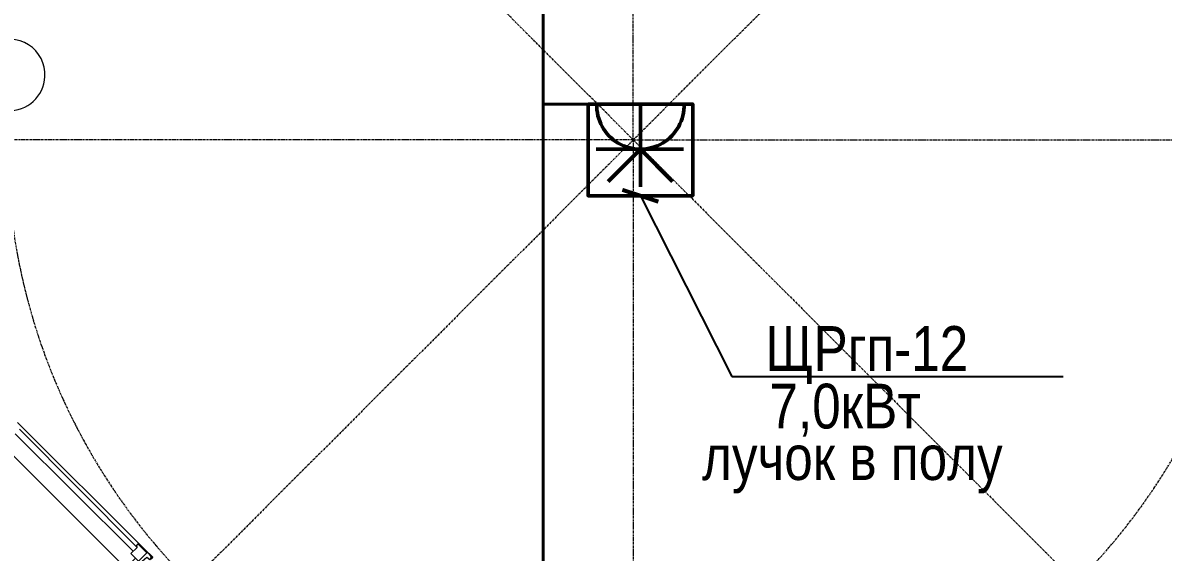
# Model space of a CAD drawing. Header units: millimetres. Extents: x 223 to 147055, y -17460 to 24540.
# Drawn here: x 132053 to 138425, y 4495 to 7452 of the extents above; entities that cross this region are included whole.
import ezdxf

# ---------------------------------------------------------------- set-up
doc = ezdxf.new("R2010")
doc.units = ezdxf.units.MM
doc.linetypes.add('ADSK_Линия сетки', pattern=[21, 12, -3, 3, -3])
for name, color, linetype, lineweight in [('A-ANNO-DIMS', 7, 'Continuous', 9), ('S-GRID', 7, 'Continuous', 9), ('S-GRID-IDEN', 7, 'Continuous', 9), ('Освещение', 1, 'Continuous', 50), ('раб осв', 7, 'Continuous', 40), ('Эл-свет раб.', 5, 'Continuous', 50), ('ЭОМ', 7, 'Continuous', 40)]:
    doc.layers.add(name, color=color, linetype=linetype, lineweight=lineweight)
for name, color, linetype in [('PDF _A-ANNO-DIMS', 7, 'Continuous'), ('PDF _A-AREA', 7, 'Continuous'), ('PDF _A-DETL', 7, 'Continuous'), ('PDF _A-FLOR', 7, 'Continuous'), ('PDF _A-GLAZ-CWMG', 7, 'Continuous'), ('PDF _I-WALL', 7, 'Continuous')]:
    doc.layers.add(name, color=color, linetype=linetype)
doc.styles.add('GOST Common_I_6', font='ARIALN.TTF', dxfattribs={"height": 125})
doc.styles.add('STYLE1', font='ARIALN.TTF', dxfattribs={"height": 250})
doc.styles.add('ГОСТ 2.304', font='ARIALN.TTF', dxfattribs={"width": 0.85})
doc.dimstyles.new('Диагональ_-_Gost_2_5мм', dxfattribs={"dimscale": 304.8, "dimtxt": 125.714375, "dimasz": 0.492126, "dimexe": 0.393701, "dimexo": 0.246063, "dimgap": 0.287073, "dimtad": 1, "dimdec": 0, "dimzin": 0, "dimdsep": 46, "dimtxsty": 'GOST Common_I_6', "dimsah": 1, "dimcen": 0.09, "dimdle": 0.393701, "dimazin": 0, "dimtfac": 1, "dimtdec": 4, "dimtix": 1, "dimtmove": 0, "dimatfit": 3, "dimfxl": 1, "dimtvp": 1, "dimtfill": 1, "dimtolj": 1, "dimtzin": 0, "dimarcsym": 2})
doc.dimstyles.new('СПДС', dxfattribs={"dimscale": 100, "dimtxt": 2.5, "dimasz": 2.5, "dimexe": 1.25, "dimexo": 0.625, "dimtad": 1, "dimdec": 0, "dimrnd": 0.001, "dimtxsty": 'ГОСТ 2.304', "dimblk": 'OBLIQUE', "dimcen": 2.5, "dimdle": 2, "dimadec": 0, "dimazin": 2, "dimtfac": 0.75, "dimtdec": 0, "dimtmove": 1, "dimatfit": 3, "dimfxl": 1, "dimtolj": 1, "dimarcsym": 1})

# ---------------------------------------------------------------- blocks, each defined once
blk = doc.blocks.new('*D333')
at = {"layer": 'A-ANNO-DIMS', "color": 0, "lineweight": -2, "transparency": 16777216}
for p, q in [((81110.1, 24600.2), (81311.7, 24398.7)), ((78830.9, 19097.7), (79115.9, 19097.7))]:
    blk.add_line(p, q, dxfattribs=at)
blk.add_arc((86612.7, 19097.7), 7616.7, 136.12837, 178.87163, dxfattribs=at)
at = {"layer": 'A-ANNO-DIMS', "color": 0, "transparency": 16777216}
for points in [[(81104, 24393.9), (81139.7, 24358.9), (81226.8, 24483.5)], [(79022.4, 19247.4), (78972.4, 19247.9), (78995.9, 19097.7)]]:
    blk.add_solid(points, dxfattribs=at)
at = {"layer": 'Defpoints', "color": 0, "transparency": 16777216}
for p in [(81057.1, 24653.2), (80016.4, 22906), (78755.9, 19097.7), (86612.7, 19097.7)]:
    blk.add_point(p, dxfattribs=at)
at = {"layer": 'A-ANNO-DIMS', "color": 0, "transparency": 16777216, "insert": (79437.1, 22069.9), "char_height": 125, "width": 588.088, "attachment_point": 5, "rotation": 67.5, "style": 'GOST Common_I_6', "bg_fill": 3, "box_fill_scale": 1.1, "bg_fill_color": 256, "bg_fill_true_color": 13158600, "bg_fill_transparency": 0}
blk.add_mtext('\\A1;45.00°', dxfattribs=at)
blk = doc.blocks.new('*D334')
at = {"layer": 'A-ANNO-DIMS', "color": 0, "lineweight": -2, "transparency": 16777216}
for p, q in [((86612.7, 26879.4), (86612.7, 26594.4)), ((81110.1, 24600.2), (81311.7, 24398.7))]:
    blk.add_line(p, q, dxfattribs=at)
blk.add_arc((86612.7, 19097.7), 7616.7, 91.12837, 133.87163, dxfattribs=at)
at = {"layer": 'A-ANNO-DIMS', "color": 0, "transparency": 16777216}
for points in [[(86462.4, 26737.9), (86462.9, 26687.9), (86612.7, 26714.4)], [(81351.4, 24570.7), (81316.4, 24606.4), (81226.8, 24483.5)]]:
    blk.add_solid(points, dxfattribs=at)
at = {"layer": 'Defpoints', "color": 0, "transparency": 16777216}
for p in [(86612.7, 26954.4), (84641.3, 26454.9), (81057.1, 24653.2), (86612.7, 19097.7)]:
    blk.add_point(p, dxfattribs=at)
at = {"layer": 'A-ANNO-DIMS', "color": 0, "transparency": 16777216, "insert": (83640.4, 26273.2), "char_height": 125, "width": 588.088, "attachment_point": 5, "rotation": 22.5, "style": 'GOST Common_I_6', "bg_fill": 3, "box_fill_scale": 1.1, "bg_fill_color": 256, "bg_fill_true_color": 13158600, "bg_fill_transparency": 0}
blk.add_mtext('\\A1;45.00°', dxfattribs=at)
blk = doc.blocks.new('*D335')
at = {"layer": 'A-ANNO-DIMS', "color": 0, "lineweight": -2, "transparency": 16777216}
for p, q in [((86612.7, 26879.4), (86612.7, 26594.4)), ((92115.2, 24600.2), (91913.7, 24398.7))]:
    blk.add_line(p, q, dxfattribs=at)
blk.add_arc((86612.7, 19097.7), 7616.7, 46.12837, 88.87163, dxfattribs=at)
at = {"layer": 'A-ANNO-DIMS', "color": 0, "transparency": 16777216}
for points in [[(86762.4, 26687.9), (86762.9, 26737.9), (86612.7, 26714.4)], [(91908.9, 24606.4), (91873.9, 24570.7), (91998.5, 24483.5)]]:
    blk.add_solid(points, dxfattribs=at)
at = {"layer": 'Defpoints', "color": 0, "transparency": 16777216}
for p in [(86612.7, 26954.4), (90421, 25693.9), (92168.2, 24653.2), (86612.7, 19097.7)]:
    blk.add_point(p, dxfattribs=at)
at = {"layer": 'A-ANNO-DIMS', "color": 0, "transparency": 16777216, "insert": (89584.9, 26273.2), "char_height": 125, "width": 588.088, "attachment_point": 5, "rotation": 337.5, "style": 'GOST Common_I_6', "bg_fill": 3, "box_fill_scale": 1.1, "bg_fill_color": 256, "bg_fill_true_color": 13158600, "bg_fill_transparency": 0}
blk.add_mtext('\\A1;45.00°', dxfattribs=at)
blk = doc.blocks.new('*D336')
at = {"layer": 'A-ANNO-DIMS', "color": 0, "lineweight": -2, "transparency": 16777216}
for p, q in [((92115.2, 24600.2), (91913.7, 24398.7)), ((94394.4, 19097.7), (94109.4, 19097.7))]:
    blk.add_line(p, q, dxfattribs=at)
blk.add_arc((86612.7, 19097.7), 7616.7, 1.12837, 43.87163, dxfattribs=at)
at = {"layer": 'A-ANNO-DIMS', "color": 0, "transparency": 16777216}
for points in [[(92085.7, 24358.9), (92121.4, 24393.9), (91998.5, 24483.5)], [(94252.9, 19247.9), (94202.9, 19247.4), (94229.4, 19097.7)]]:
    blk.add_solid(points, dxfattribs=at)
at = {"layer": 'Defpoints', "color": 0, "transparency": 16777216}
for p in [(92168.2, 24653.2), (93969.9, 21069), (86612.7, 19097.7), (94469.4, 19097.7)]:
    blk.add_point(p, dxfattribs=at)
at = {"layer": 'A-ANNO-DIMS', "color": 0, "transparency": 16777216, "insert": (93788.2, 22069.9), "char_height": 125, "width": 588.088, "attachment_point": 5, "rotation": 292.5, "style": 'GOST Common_I_6', "bg_fill": 3, "box_fill_scale": 1.1, "bg_fill_color": 256, "bg_fill_true_color": 13158600, "bg_fill_transparency": 0}
blk.add_mtext('\\A1;45.00°', dxfattribs=at)
blk = doc.blocks.new('*D337')
at = {"layer": 'A-ANNO-DIMS', "color": 0, "lineweight": -2, "transparency": 16777216}
for p, q in [((94394.4, 19097.7), (94109.4, 19097.7)), ((92115.2, 13595.1), (91913.7, 13796.7))]:
    blk.add_line(p, q, dxfattribs=at)
blk.add_arc((86612.7, 19097.7), 7616.7, 316.12837, 358.87163, dxfattribs=at)
at = {"layer": 'A-ANNO-DIMS', "color": 0, "transparency": 16777216}
for points in [[(94202.9, 18947.9), (94252.9, 18947.4), (94229.4, 19097.7)], [(92121.4, 13801.4), (92085.7, 13836.4), (91998.5, 13711.8)]]:
    blk.add_solid(points, dxfattribs=at)
at = {"layer": 'Defpoints', "color": 0, "transparency": 16777216}
for p in [(86612.7, 19097.7), (94469.4, 19097.7), (93209, 15289.3), (92168.2, 13542.1)]:
    blk.add_point(p, dxfattribs=at)
at = {"layer": 'A-ANNO-DIMS', "color": 0, "transparency": 16777216, "insert": (93511, 16240.3), "char_height": 125, "width": 588.088, "attachment_point": 5, "rotation": 67.5, "style": 'GOST Common_I_6', "bg_fill": 3, "box_fill_scale": 1.1, "bg_fill_color": 256, "bg_fill_true_color": 13158600, "bg_fill_transparency": 0}
blk.add_mtext('\\A1;45.00°', dxfattribs=at)
blk = doc.blocks.new('*D338')
at = {"layer": 'A-ANNO-DIMS', "color": 0, "lineweight": -2, "transparency": 16777216}
for p, q in [((92115.2, 13595.1), (91913.7, 13796.7)), ((86612.7, 11315.9), (86612.7, 11600.9))]:
    blk.add_line(p, q, dxfattribs=at)
blk.add_arc((86612.7, 19097.7), 7616.7, 271.12837, 313.87163, dxfattribs=at)
at = {"layer": 'A-ANNO-DIMS', "color": 0, "transparency": 16777216}
for points in [[(91873.9, 13624.6), (91908.9, 13588.9), (91998.5, 13711.8)], [(86762.9, 11457.4), (86762.4, 11507.4), (86612.7, 11480.9)]]:
    blk.add_solid(points, dxfattribs=at)
at = {"layer": 'Defpoints', "color": 0, "transparency": 16777216}
for p in [(86612.7, 19097.7), (92168.2, 13542.1), (88584, 11740.4), (86612.7, 11240.9)]:
    blk.add_point(p, dxfattribs=at)
at = {"layer": 'A-ANNO-DIMS', "color": 0, "transparency": 16777216, "insert": (89470.1, 12199.3), "char_height": 125, "width": 588.088, "attachment_point": 5, "rotation": 22.5, "style": 'GOST Common_I_6', "bg_fill": 3, "box_fill_scale": 1.1, "bg_fill_color": 256, "bg_fill_true_color": 13158600, "bg_fill_transparency": 0}
blk.add_mtext('\\A1;45.00°', dxfattribs=at)
blk = doc.blocks.new('*D339')
at = {"layer": 'A-ANNO-DIMS', "color": 0, "lineweight": -2, "transparency": 16777216}
for p, q in [((78830.9, 19097.7), (79115.9, 19097.7)), ((81110.1, 13595.1), (81311.7, 13796.7))]:
    blk.add_line(p, q, dxfattribs=at)
blk.add_arc((86612.7, 19097.7), 7616.7, 181.12837, 223.87163, dxfattribs=at)
at = {"layer": 'A-ANNO-DIMS', "color": 0, "transparency": 16777216}
for points in [[(78972.4, 18947.4), (79022.4, 18947.9), (78995.9, 19097.7)], [(81139.7, 13836.4), (81104, 13801.4), (81226.8, 13711.8)]]:
    blk.add_solid(points, dxfattribs=at)
at = {"layer": 'Defpoints', "color": 0, "transparency": 16777216}
for p in [(78755.9, 19097.7), (86612.7, 19097.7), (79255.5, 17126.3), (81057.1, 13542.1)]:
    blk.add_point(p, dxfattribs=at)
at = {"layer": 'A-ANNO-DIMS', "color": 0, "transparency": 16777216, "insert": (79714.3, 16240.3), "char_height": 125, "width": 588.088, "attachment_point": 5, "rotation": 292.5, "style": 'GOST Common_I_6', "bg_fill": 3, "box_fill_scale": 1.1, "bg_fill_color": 256, "bg_fill_true_color": 13158600, "bg_fill_transparency": 0}
blk.add_mtext('\\A1;45.00°', dxfattribs=at)
blk = doc.blocks.new('*D340')
at = {"layer": 'A-ANNO-DIMS', "color": 0, "lineweight": -2, "transparency": 16777216}
for p, q in [((81110.1, 13595.1), (81311.7, 13796.7)), ((86612.7, 11315.9), (86612.7, 11600.9))]:
    blk.add_line(p, q, dxfattribs=at)
blk.add_arc((86612.7, 19097.7), 7616.7, 226.12837, 268.87163, dxfattribs=at)
at = {"layer": 'A-ANNO-DIMS', "color": 0, "transparency": 16777216}
for points in [[(81316.4, 13588.9), (81351.4, 13624.6), (81226.8, 13711.8)], [(86462.9, 11507.4), (86462.4, 11457.4), (86612.7, 11480.9)]]:
    blk.add_solid(points, dxfattribs=at)
at = {"layer": 'Defpoints', "color": 0, "transparency": 16777216}
for p in [(86612.7, 19097.7), (81057.1, 13542.1), (82804.3, 12501.4), (86612.7, 11240.9)]:
    blk.add_point(p, dxfattribs=at)
at = {"layer": 'A-ANNO-DIMS', "color": 0, "transparency": 16777216, "insert": (83755.3, 12199.3), "char_height": 125, "width": 588.088, "attachment_point": 5, "rotation": 337.5, "style": 'GOST Common_I_6', "bg_fill": 3, "box_fill_scale": 1.1, "bg_fill_color": 256, "bg_fill_true_color": 13158600, "bg_fill_transparency": 0}
blk.add_mtext('\\A1;45.00°', dxfattribs=at)
blk = doc.blocks.new('Ось сетки - D8-489723-1 этаж')
at = {"layer": 'S-GRID-IDEN'}
for start, end in [(360, 180), (180, 360)]:
    blk.add_arc((0, 0), 4, start, end, dxfattribs=at)
blk = doc.blocks.new('_Oblique')
at = {"color": 0, "linetype": 'ByBlock', "lineweight": -2}
blk.add_line((-0.5, -0.5), (0.5, 0.5), dxfattribs=at)
blk = doc.blocks.new('Розетка 3-х фазная штепсельная 1-ой категории с заземляющим контактом скрытой установки IP20')
at = {"layer": 'Эл-свет раб.', "color": 1, "ltscale": 0.3}
for p, q in [((452592.9, -48626.2), (452592.9, -48163.6)), ((452834.3, -48374.1), (452346.6, -48374.1)), ((452836.7, -48626.2), (452349.1, -48626.2))]:
    blk.add_line(p, q, dxfattribs=at)
for points in [[(452412.9, -48194), (452592.9, -48374)], [(452772.9, -48194), (452592.9, -48374)]]:
    blk.add_lwpolyline(points, dxfattribs=at)
at = {"layer": 'Эл-свет раб.', "color": 1, "ltscale": 0.3, "extrusion": (0, 0, -1)}
blk.add_ellipse((452592.9, -48618), major_axis=(-172.5, 172.5), ratio=1, start_param=5.464002, end_param=8.673165, dxfattribs=at)
blk = doc.blocks.new('оси')
at = {"layer": 'S-GRID', "linetype": 'ADSK_Линия сетки'}
for q in [(86612.7, 27920.3), (80374.1, 25336.2), (77921.9, 19097.7), (80436.2, 12921.1), (86612.7, 8288.8), (95262.1, 19097.7), (92851.2, 12859.1)]:
    blk.add_line((86612.7, 19097.7), q, dxfattribs=at)
blk.add_arc((86612.7, 19097.7), 6000, 192.09621, 182.95219, dxfattribs=at)
at = {"layer": 'A-ANNO-DIMS'}
dim = blk.add_angular_dim_3p(base=(80016.4, 22906), center=(86612.7, 19097.7), p1=(81057.1, 24653.2), p2=(78755.9, 19097.7), dimstyle='Диагональ_-_Gost_2_5мм', override={"dimpost": '<>', "dimfxl": 6013.290219}, dxfattribs=at)
dim.commit()
dim.dimension.update_dxf_attribs({"geometry": '*D333', "text_midpoint": (79437.1, 22069.9)})
dim = blk.add_angular_dim_3p(base=(84641.3, 26454.9), center=(86612.7, 19097.7), p1=(86612.7, 26954.4), p2=(81057.1, 24653.2), dimstyle='Диагональ_-_Gost_2_5мм', override={"dimpost": '<>', "dimfxl": 6013.290219}, dxfattribs=at)
dim.commit()
dim.dimension.update_dxf_attribs({"geometry": '*D334', "text_midpoint": (83640.4, 26273.2)})
at = {"layer": 'S-GRID-IDEN', "xscale": 49.99999999999998, "yscale": 49.99999999999998, "zscale": 49.99999999999998, "rotation": 357.3315052165576}
blk.add_blockref('Ось сетки - D8-489723-1 этаж', (83125.8, 19460.4), dxfattribs=at)
at = {"layer": 'A-ANNO-DIMS'}
dim = blk.add_angular_dim_3p(base=(90421, 25693.9), center=(86612.7, 19097.7), p1=(92168.2, 24653.2), p2=(86612.7, 26954.4), dimstyle='Диагональ_-_Gost_2_5мм', override={"dimpost": '<>', "dimfxl": 6013.290219}, dxfattribs=at)
dim.commit()
dim.dimension.update_dxf_attribs({"geometry": '*D335', "text_midpoint": (89584.9, 26273.2)})
dim = blk.add_angular_dim_3p(base=(93969.9, 21069), center=(86612.7, 19097.7), p1=(94469.4, 19097.7), p2=(92168.2, 24653.2), dimstyle='Диагональ_-_Gost_2_5мм', override={"dimpost": '<>', "dimfxl": 6013.290219}, dxfattribs=at)
dim.commit()
dim.dimension.update_dxf_attribs({"geometry": '*D336', "text_midpoint": (93788.2, 22069.9)})
dim = blk.add_angular_dim_3p(base=(93209, 15289.3), center=(86612.7, 19097.7), p1=(92168.2, 13542.1), p2=(94469.4, 19097.7), dimstyle='Диагональ_-_Gost_2_5мм', override={"dimpost": '<>', "dimfxl": 6013.290219}, dxfattribs=at)
dim.commit()
dim.dimension.update_dxf_attribs({"geometry": '*D337', "text_midpoint": (93511, 16240.3)})
dim = blk.add_angular_dim_3p(base=(88584, 11740.4), center=(86612.7, 19097.7), p1=(86612.7, 11240.9), p2=(92168.2, 13542.1), dimstyle='Диагональ_-_Gost_2_5мм', override={"dimpost": '<>', "dimfxl": 6013.290219}, dxfattribs=at)
dim.commit()
dim.dimension.update_dxf_attribs({"geometry": '*D338', "text_midpoint": (89470.1, 12199.3)})
dim = blk.add_angular_dim_3p(base=(79255.5, 17126.3), center=(86612.7, 19097.7), p1=(78755.9, 19097.7), p2=(81057.1, 13542.1), dimstyle='Диагональ_-_Gost_2_5мм', override={"dimpost": '<>', "dimfxl": 6013.290219}, dxfattribs=at)
dim.commit()
dim.dimension.update_dxf_attribs({"geometry": '*D339', "text_midpoint": (79714.3, 16240.3)})
dim = blk.add_angular_dim_3p(base=(82804.3, 12501.4), center=(86612.7, 19097.7), p1=(81057.1, 13542.1), p2=(86612.7, 11240.9), dimstyle='Диагональ_-_Gost_2_5мм', override={"dimpost": '<>', "dimfxl": 6013.290219}, dxfattribs=at)
dim.commit()
dim.dimension.update_dxf_attribs({"geometry": '*D340', "text_midpoint": (83755.3, 12199.3)})
at = {"layer": 'S-GRID', "linetype": 'ADSK_Линия сетки'}
blk.add_line((86612.7, 19097.7), (92789.2, 25274.2), dxfattribs=at)
blk.add_arc((86612.7, 19097.7), 3500, 177.33151, 161.43745, dxfattribs=at)

msp = doc.modelspace()

# ---------------------------------------------------------------- linework, layer by layer
at = {"layer": 'PDF _A-ANNO-DIMS', "lineweight": 15}
for points in [[(132022.7, 5219.3), (132733.8, 4512.3)], [(132035.4, 5181.2), (132691.5, 4520.8)], [(132010, 5155.8), (132670.4, 4499.6)], [(132793.1, 4537.7), (132797.3, 4537.7)], [(132797.3, 4533.5), (132805.8, 4525)], [(132771.9, 4457.3), (132780.4, 4465.8), (132733.8, 4512.3), (132729.6, 4508.1), (132733.8, 4508.1), (132742.3, 4499.6), (132755, 4486.9), (132767.7, 4474.2), (132776.2, 4465.8), (132767.7, 4457.3), (132771.9, 4465.8)], [(132810, 4520.8), (132810, 4520.8)]]:
    msp.add_lwpolyline(points, dxfattribs=at)
msp.add_lwpolyline([(132746.5, 4491.2), (132695.8, 4542), (132687.3, 4529.3), (132691.5, 4520.8), (132657.7, 4486.9), (132700, 4444.6)], close=True, dxfattribs=at)
at = {"layer": 'PDF _A-AREA', "lineweight": 15}
msp.add_arc((135459.8, 6801.7), 7071.7, 0, 180, dxfattribs=at)
at = {"layer": 'PDF _A-DETL', "lineweight": 15}
msp.add_circle((135464.3, 6800.3), 6849.5, dxfattribs=at)
at = {"layer": 'PDF _A-FLOR', "lineweight": 15}
msp.add_lwpolyline([(128589.1, 5127.6, 0.887105), (142531.5, 6801.7, 1), (128388.1, 6801.7, 0.058045), (128577.4, 5176.4)], format="xyb", dxfattribs=at)
at = {"layer": 'PDF _A-GLAZ-CWMG', "lineweight": 15}
for points in [[(131980.3, 5054.2), (132628, 4406.5)], [(132683.1, 4461.5), (132628, 4406.5), (132674.6, 4359.9), (132738.1, 4427.7), (132721.1, 4444.6), (132746.5, 4465.8), (132763.5, 4453.1), (132780.4, 4465.8), (132733.8, 4512.3), (132729.6, 4508.1)]]:
    msp.add_lwpolyline(points, dxfattribs=at)
at = {"layer": 'PDF _I-WALL', "lineweight": 15}
msp.add_lwpolyline([(128908.3, 4196.3, 0.826633), (142510.3, 6801.7, 1), (128409.3, 6801.7, 0.052683), (128565, 5328.3)], format="xyb", dxfattribs=at)

# ---------------------------------------------------------------- next in the draw order: block references
msp.add_blockref('оси', (48851.6, -12299.4))

# ---------------------------------------------------------------- next in the draw order: linework, layer by layer
at = {"layer": 'Освещение', "color": 5}
msp.add_lwpolyline([(135211.6, 6998.5), (135211.6, 6485.9), (135796.8, 6485.9), (135796.8, 6998.5)], close=True, dxfattribs=at)
at = {"layer": 'раб осв', "color": 0, "lineweight": 40}
msp.add_lwpolyline([(136295.9, 3398.5), (134961.6, 3398.5), (134961.6, 3398.5), (134961.6, 6998.5), (135504.2, 6998.5), (134961.6, 6998.5), (134961.6, 11298.5), (135504.2, 11298.5)], dxfattribs=at)

# ---------------------------------------------------------------- next in the draw order: block references
at = {"layer": 'раб осв', "color": 6, "lineweight": 40, "xscale": -1, "rotation": 180}
msp.add_blockref('Розетка 3-х фазная штепсельная 1-ой категории с заземляющим контактом скрытой установки IP20', (-317088.7, -41627.7), dxfattribs=at)

# ---------------------------------------------------------------- next in the draw order: texts
at = {"layer": 'Эл-свет раб.', "color": 7, "style": 'STYLE1'}
for s, p in [('ЩРгп-12', (136203.2, 5507.5)), ('7,0кВт', (136225.4, 5185.8)), ('лучок в полу', (135848.7, 4897.9, -386.8))]:
    msp.add_text(s, height=250, dxfattribs=at).set_placement(p)

# ---------------------------------------------------------------- next in the draw order: leaders
at = {"layer": 'ЭОМ', "lineweight": 25, "ltscale": 100}
msp.add_leader([(135504.2, 6485.9), (136014.7, 5475.7), (137867.2, 5475.7)], dimstyle='СПДС', override={"dimasz": 1.5, "dimtad": 0, "dimldrblk": 'ArchTick', "dimfxl": 1.25, "dimtfill": 1, "dimlwd": 25}, dxfattribs=at)

doc.saveas('drawing.dxf')
